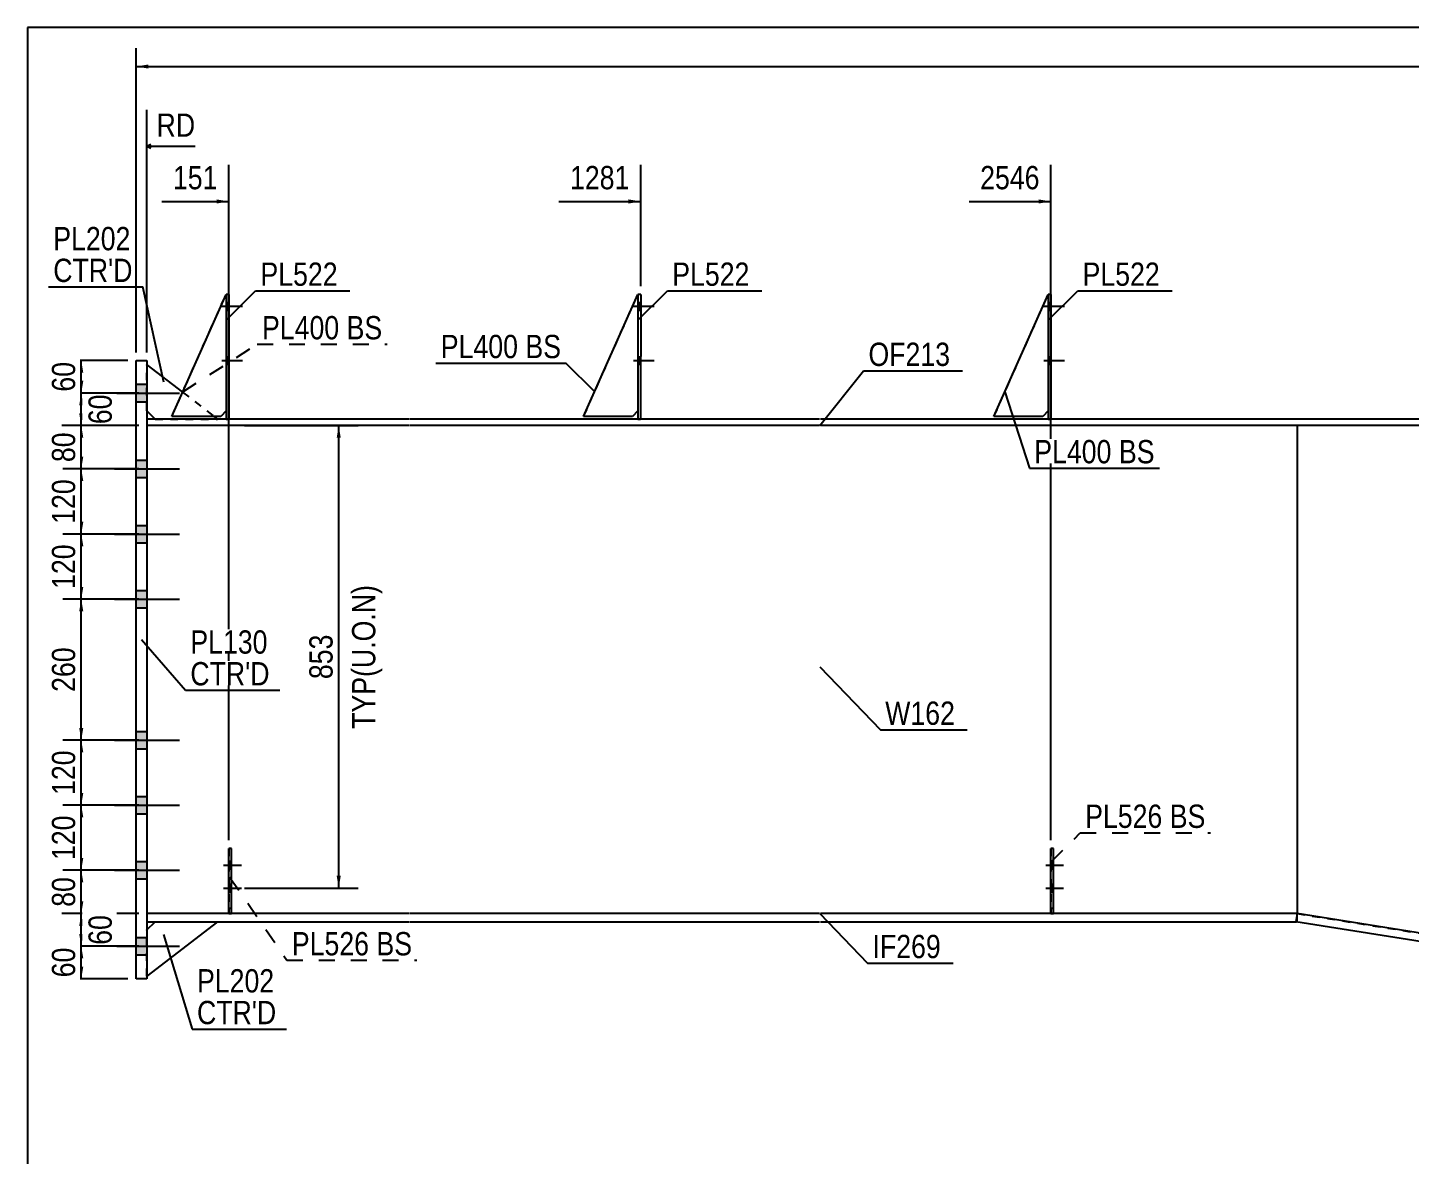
# Model space of a CAD drawing. Header units: millimetres. Extents: x -343 to 60, y -188 to 89.
# Drawn here: x -340.2 to -170.3, y -49.6 to 88.9 of the extents above; entities that cross this region are included whole.
import ezdxf

# ---------------------------------------------------------------- set-up
doc = ezdxf.new("R2010")
doc.units = ezdxf.units.MM
doc.linetypes.add('DXK_LINE_DOT1', pattern=[1.8814, 0.9407, -0.9407])
doc.linetypes.add('DXK_LINE_DOT2', pattern=[3.9198, 1.9599, -1.9599])
doc.styles.add('Arial Narrow', font='ARIALN.TTF', dxfattribs={"height": 0.2})

# ---------------------------------------------------------------- blocks, each defined once
blk = doc.blocks.new('Unknown-623466579-1210')
at = {"color": 5, "linetype": 'Continuous'}
for p, q in [((59.85, 88.92), (-340.15, 88.92)), ((-340.15, 88.92), (-340.15, -188.08))]:
    blk.add_line(p, q, dxfattribs=at)
blk = doc.blocks.new('Part-623466579-1860 - 1790')
at = {"color": 2, "linetype": 'Continuous'}
blk.add_line((-184.09, 40), (-184.09, -20), dxfattribs=at)
at = {"color": 7, "linetype": 'DXK_LINE_DOT1'}
for p, q in [((-58.61, 40), (-184.09, 40)), ((-58.61, -40), (-58.61, 40)), ((-184.09, -20), (-58.61, -40))]:
    blk.add_line(p, q, dxfattribs=at)
blk = doc.blocks.new('Part-623466579-1855 - 1790')
at = {"color": 2, "linetype": 'Continuous'}
for p, q in [((-293.23, 40.8), (-325.49, 40.8)), ((-325.49, 40.8), (-325.49, 40)), ((-242.79, 40.8), (-293.13, 40.8)), ((-164.09, 40.8), (-242.69, 40.8)), ((-293.23, 40), (-325.49, 40)), ((-242.79, 40), (-293.13, 40)), ((-164.09, 40), (-242.69, 40))]:
    blk.add_line(p, q, dxfattribs=at)
at = {"color": 7, "linetype": 'DXK_LINE_DOT1'}
blk.add_line((-164.09, 40.8), (-164.09, 40), dxfattribs=at)
blk = doc.blocks.new('Part-623466579-2069 - 1790')
at = {"color": 2, "linetype": 'Continuous'}
for p, q in [((-326.82, 48), (-325.49, 48)), ((-326.82, -28), (-326.82, 48)), ((-325.49, 48), (-325.49, -28)), ((-325.49, -28), (-326.82, -28))]:
    blk.add_line(p, q, dxfattribs=at)
blk = doc.blocks.new('Part-623466579-1865 - 1790')
at = {"color": 7, "linetype": 'DXK_LINE_DOT1'}
for p, q in [((-293.23, 40), (-325.49, 40)), ((-325.49, 40), (-325.49, -20)), ((-242.79, 40), (-293.13, 40)), ((-184.09, 40), (-242.69, 40)), ((-184.09, 40), (-184.09, -20)), ((-293.23, -20), (-325.49, -20)), ((-242.79, -20), (-293.13, -20)), ((-184.09, -20), (-242.69, -20))]:
    blk.add_line(p, q, dxfattribs=at)
blk = doc.blocks.new('Part-623466579-2255 - 1790')
at = {"color": 2, "linetype": 'Continuous'}
for p, q in [((-214.37, -19.98), (-214.37, -11.98)), ((-214.04, -11.98), (-214.37, -11.98)), ((-214.04, -19.98), (-214.04, -11.98)), ((-214.37, -19.98), (-214.04, -19.98))]:
    blk.add_line(p, q, dxfattribs=at)
at = {"color": 7, "linetype": 'DXK_LINE_DOT1'}
blk.add_line((-214.37, -19.31), (-214.04, -19.31), dxfattribs=at)
blk = doc.blocks.new('Part-623466579-1870 - 1790')
at = {"color": 2, "linetype": 'Continuous'}
for p, q in [((-184.09, -20), (-184.25, -20.99)), ((-58.61, -40), (-184.09, -20)), ((-58.77, -40.99), (-184.25, -20.99)), ((-58.61, -40), (-58.77, -40.99))]:
    blk.add_line(p, q, dxfattribs=at)
blk = doc.blocks.new('Part-623466579-6865 - 1790')
at = {"color": 7, "linetype": 'DXK_LINE_DOT1'}
for p, q in [((-322.42, 41.13), (-315.75, 56.13)), ((-316.42, 41.13), (-322.42, 41.13)), ((-315.75, 41.8), (-316.42, 41.13))]:
    blk.add_line(p, q, dxfattribs=at)
blk = doc.blocks.new('Bolt-623466579-6875 - 1790')
at = {"linetype": 'Continuous'}
for points in [[(-315.1, -14.51), (-315.1, -13.57), (-315.43, -13.57), (-315.43, -14.51)], [(-315.1, -17.31), (-315.1, -16.38), (-315.43, -16.38), (-315.43, -17.31)]]:
    blk.add_hatch(color=3, dxfattribs=at).paths.add_polyline_path(points)
at = {"color": 3, "linetype": 'Continuous'}
for p, q in [((-315.43, -13.57), (-315.1, -13.57)), ((-316.06, -14.04), (-313.86, -14.04)), ((-315.43, -14.51), (-315.1, -14.51)), ((-316.06, -16.85), (-313.86, -16.85)), ((-315.43, -16.38), (-315.1, -16.38)), ((-315.43, -17.31), (-315.1, -17.31))]:
    blk.add_line(p, q, dxfattribs=at)
blk = doc.blocks.new('Part-623466579-2162 - 1790')
at = {"color": 2, "linetype": 'Continuous'}
for p, q in [((-293.23, -20), (-325.49, -20)), ((-325.49, -20), (-325.49, -21)), ((-242.79, -20), (-293.13, -20)), ((-184.09, -20), (-242.69, -20)), ((-325.49, -21), (-293.23, -21)), ((-293.13, -21), (-242.79, -21)), ((-242.69, -21), (-184.17, -21))]:
    blk.add_line(p, q, dxfattribs=at)
at = {"color": 7, "linetype": 'DXK_LINE_DOT1'}
for q in [(-184.09, -20), (-184.17, -21)]:
    blk.add_line((-184.09, -21), q, dxfattribs=at)
blk = doc.blocks.new('Part-623466579-2098 - 1790')
at = {"color": 2, "linetype": 'Continuous'}
for p, q in [((-325.49, 47.47), (-321.1, 44.1)), ((-325.49, 41.8), (-324.49, 40.8)), ((-317.25, 41.13), (-316.82, 40.8))]:
    blk.add_line(p, q, dxfattribs=at)
at = {"color": 7, "linetype": 'DXK_LINE_DOT1'}
for p, q in [((-325.49, 41.8), (-325.49, 47.47)), ((-321.1, 44.1), (-317.25, 41.13)), ((-324.49, 40.8), (-316.82, 40.8))]:
    blk.add_line(p, q, dxfattribs=at)
blk = doc.blocks.new('Part-623466579-2103 - 1790')
at = {"color": 2, "linetype": 'Continuous'}
for p, q in [((-316.82, -21), (-325.49, -27.67)), ((-325.49, -22), (-324.49, -21))]:
    blk.add_line(p, q, dxfattribs=at)
at = {"color": 7, "linetype": 'DXK_LINE_DOT1'}
for p, q in [((-325.49, -27.67), (-325.49, -22)), ((-324.49, -21), (-316.82, -21))]:
    blk.add_line(p, q, dxfattribs=at)
blk = doc.blocks.new('Part-623466579-2140 - 1790')
at = {"color": 2, "linetype": 'Continuous'}
for p, q in [((-264.79, 56.13), (-265.13, 56.13)), ((-265.13, 56.13), (-265.13, 40.8)), ((-264.79, 56.13), (-264.8, 40.8))]:
    blk.add_line(p, q, dxfattribs=at)
at = {"color": 7, "linetype": 'DXK_LINE_DOT1'}
blk.add_line((-265.13, 40.8), (-264.8, 40.8), dxfattribs=at)
blk = doc.blocks.new('Part-623466579-2211 - 1790')
at = {"color": 2, "linetype": 'Continuous'}
for p, q in [((-214.36, 56.13), (-214.69, 56.13)), ((-214.69, 56.13), (-214.69, 40.8)), ((-214.36, 56.13), (-214.36, 40.8))]:
    blk.add_line(p, q, dxfattribs=at)
at = {"color": 7, "linetype": 'DXK_LINE_DOT1'}
blk.add_line((-214.69, 40.8), (-214.36, 40.8), dxfattribs=at)
blk = doc.blocks.new('Part-623466579-2233 - 1790')
at = {"color": 2, "linetype": 'Continuous'}
for p, q in [((-221.36, 41.13), (-214.69, 56.13)), ((-215.36, 41.13), (-221.36, 41.13)), ((-214.69, 41.8), (-215.36, 41.13))]:
    blk.add_line(p, q, dxfattribs=at)
at = {"color": 7, "linetype": 'DXK_LINE_DOT1'}
blk.add_line((-214.69, 56.13), (-214.69, 41.8), dxfattribs=at)
blk = doc.blocks.new('Part-623466579-2260 - 1790')
at = {"color": 2, "linetype": 'Continuous'}
for p, q in [((-315.42, 56.13), (-315.75, 56.13)), ((-315.75, 56.13), (-315.75, 40.8)), ((-315.42, 56.13), (-315.42, 40.8))]:
    blk.add_line(p, q, dxfattribs=at)
at = {"color": 7, "linetype": 'DXK_LINE_DOT1'}
blk.add_line((-315.75, 40.8), (-315.42, 40.8), dxfattribs=at)
blk = doc.blocks.new('Part-623466579-2423 - 1790')
at = {"color": 2, "linetype": 'Continuous'}
for p, q in [((-322.42, 41.13), (-315.75, 56.13)), ((-316.42, 41.13), (-322.42, 41.13)), ((-315.75, 41.8), (-316.42, 41.13))]:
    blk.add_line(p, q, dxfattribs=at)
at = {"color": 7, "linetype": 'DXK_LINE_DOT1'}
blk.add_line((-315.75, 56.13), (-315.75, 41.8), dxfattribs=at)
blk = doc.blocks.new('Part-623466579-2428 - 1790')
at = {"color": 2, "linetype": 'Continuous'}
for p, q in [((-315.43, -19.98), (-315.43, -11.98)), ((-315.1, -11.98), (-315.43, -11.98)), ((-315.1, -19.98), (-315.1, -11.98)), ((-315.43, -19.98), (-315.1, -19.98))]:
    blk.add_line(p, q, dxfattribs=at)
at = {"color": 7, "linetype": 'DXK_LINE_DOT1'}
blk.add_line((-315.43, -19.31), (-315.1, -19.31), dxfattribs=at)
blk = doc.blocks.new('Bolt-623466579-2435 - 1790')
at = {"linetype": 'Continuous'}
for points in [[(-326.82, 45.07), (-326.82, 42.93), (-325.49, 42.93), (-325.49, 45.07)], [(-326.82, 45.07), (-326.82, 42.93), (-325.49, 42.93), (-325.49, 45.07)], [(-326.82, 35.73), (-326.82, 33.6), (-325.49, 33.6), (-325.49, 35.73)], [(-326.82, 35.73), (-326.82, 33.6), (-325.49, 33.6), (-325.49, 35.73)], [(-326.82, 27.73), (-326.82, 25.6), (-325.49, 25.6), (-325.49, 27.73)], [(-326.82, 27.73), (-326.82, 25.6), (-325.49, 25.6), (-325.49, 27.73)], [(-326.82, 19.73), (-326.82, 17.6), (-325.49, 17.6), (-325.49, 19.73)], [(-326.82, 19.73), (-326.82, 17.6), (-325.49, 17.6), (-325.49, 19.73)], [(-326.82, 2.4), (-326.82, 0.27), (-325.49, 0.27), (-325.49, 2.4)], [(-326.82, 2.4), (-326.82, 0.27), (-325.49, 0.27), (-325.49, 2.4)], [(-326.82, -5.6), (-326.82, -7.73), (-325.49, -7.73), (-325.49, -5.6)], [(-326.82, -5.6), (-326.82, -7.73), (-325.49, -7.73), (-325.49, -5.6)], [(-326.82, -13.6), (-326.82, -15.73), (-325.49, -15.73), (-325.49, -13.6)], [(-326.82, -13.6), (-326.82, -15.73), (-325.49, -15.73), (-325.49, -13.6)], [(-326.82, -22.93), (-326.82, -25.07), (-325.49, -25.07), (-325.49, -22.93)], [(-326.82, -22.93), (-326.82, -25.07), (-325.49, -25.07), (-325.49, -22.93)]]:
    blk.add_hatch(color=3, dxfattribs=at).paths.add_polyline_path(points)
at = {"color": 3, "linetype": 'Continuous'}
for p, q in [((-326.82, 45.07), (-325.49, 45.07)), ((-326.82, 45.07), (-325.49, 45.07)), ((-329.47, 44), (-321.49, 44)), ((-329.47, 44), (-321.49, 44)), ((-326.82, 42.93), (-325.49, 42.93)), ((-326.82, 42.93), (-325.49, 42.93)), ((-326.82, 35.73), (-325.49, 35.73)), ((-326.82, 35.73), (-325.49, 35.73)), ((-329.47, 34.67), (-321.49, 34.67)), ((-329.47, 34.67), (-321.49, 34.67)), ((-326.82, 33.6), (-325.49, 33.6)), ((-326.82, 33.6), (-325.49, 33.6)), ((-326.82, 27.73), (-325.49, 27.73)), ((-326.82, 27.73), (-325.49, 27.73)), ((-329.47, 26.67), (-321.49, 26.67)), ((-329.47, 26.67), (-321.49, 26.67)), ((-326.82, 25.6), (-325.49, 25.6)), ((-326.82, 25.6), (-325.49, 25.6)), ((-326.82, 19.73), (-325.49, 19.73)), ((-326.82, 19.73), (-325.49, 19.73)), ((-329.47, 18.67), (-321.49, 18.67)), ((-329.47, 18.67), (-321.49, 18.67)), ((-326.82, 17.6), (-325.49, 17.6)), ((-326.82, 17.6), (-325.49, 17.6)), ((-326.82, 2.4), (-325.49, 2.4)), ((-326.82, 2.4), (-325.49, 2.4)), ((-329.47, 1.33), (-321.49, 1.33)), ((-329.47, 1.33), (-321.49, 1.33)), ((-326.82, 0.27), (-325.49, 0.27)), ((-326.82, 0.27), (-325.49, 0.27)), ((-329.47, -6.67), (-321.49, -6.67)), ((-329.47, -6.67), (-321.49, -6.67)), ((-326.82, -5.6), (-325.49, -5.6)), ((-326.82, -5.6), (-325.49, -5.6)), ((-326.82, -7.73), (-325.49, -7.73)), ((-326.82, -7.73), (-325.49, -7.73)), ((-329.47, -14.67), (-321.49, -14.67)), ((-329.47, -14.67), (-321.49, -14.67)), ((-326.82, -13.6), (-325.49, -13.6)), ((-326.82, -13.6), (-325.49, -13.6)), ((-326.82, -15.73), (-325.49, -15.73)), ((-326.82, -15.73), (-325.49, -15.73)), ((-326.82, -22.93), (-325.49, -22.93)), ((-326.82, -22.93), (-325.49, -22.93)), ((-329.47, -24), (-321.49, -24)), ((-329.47, -24), (-321.49, -24)), ((-326.82, -25.07), (-325.49, -25.07)), ((-326.82, -25.07), (-325.49, -25.07))]:
    blk.add_line(p, q, dxfattribs=at)
blk = doc.blocks.new('Bolt-623466579-6884 - 1790')
at = {"color": 3, "linetype": 'DXK_LINE_DOT2'}
for p, q in [((-214.37, -13.57), (-214.04, -13.57)), ((-215, -14.04), (-212.8, -14.04)), ((-214.37, -14.51), (-214.04, -14.51)), ((-215, -16.85), (-212.8, -16.85)), ((-214.37, -16.38), (-214.04, -16.38)), ((-214.37, -17.31), (-214.04, -17.31))]:
    blk.add_line(p, q, dxfattribs=at)
blk = doc.blocks.new('Bolt-623466579-2438 - 1790')
at = {"linetype": 'Continuous'}
for points in [[(-264.79, 54.2), (-264.79, 55.13), (-265.13, 55.13), (-265.13, 54.2)], [(-264.79, 54.2), (-264.79, 55.13), (-265.13, 55.13), (-265.13, 54.2)], [(-264.79, 54.2), (-264.79, 55.13), (-265.13, 55.13), (-265.13, 54.2)], [(-264.79, 47.53), (-264.79, 48.47), (-265.13, 48.47), (-265.13, 47.53)], [(-264.79, 47.53), (-264.79, 48.47), (-265.13, 48.47), (-265.13, 47.53)], [(-264.79, 47.53), (-264.79, 48.47), (-265.13, 48.47), (-265.13, 47.53)]]:
    blk.add_hatch(color=3, dxfattribs=at).paths.add_polyline_path(points)
at = {"color": 3, "linetype": 'Continuous'}
for p, q in [((-265.66, 54.67), (-263.13, 54.67)), ((-265.66, 54.67), (-263.13, 54.67)), ((-265.66, 54.67), (-263.13, 54.67)), ((-265.13, 55.13), (-264.79, 55.13)), ((-265.13, 55.13), (-264.79, 55.13)), ((-265.13, 55.13), (-264.79, 55.13)), ((-265.13, 54.2), (-264.79, 54.2)), ((-265.13, 54.2), (-264.79, 54.2)), ((-265.13, 54.2), (-264.79, 54.2)), ((-265.66, 48), (-263.13, 48)), ((-265.66, 48), (-263.13, 48)), ((-265.66, 48), (-263.13, 48)), ((-265.13, 48.47), (-264.79, 48.47)), ((-265.13, 48.47), (-264.79, 48.47)), ((-265.13, 48.47), (-264.79, 48.47)), ((-265.13, 47.53), (-264.79, 47.53)), ((-265.13, 47.53), (-264.79, 47.53)), ((-265.13, 47.53), (-264.79, 47.53))]:
    blk.add_line(p, q, dxfattribs=at)
blk = doc.blocks.new('Bolt-623466579-2441 - 1790')
at = {"linetype": 'Continuous'}
for points in [[(-214.36, 54.2), (-214.36, 55.13), (-214.69, 55.13), (-214.69, 54.2)], [(-214.36, 54.2), (-214.36, 55.13), (-214.69, 55.13), (-214.69, 54.2)], [(-214.36, 54.2), (-214.36, 55.13), (-214.69, 55.13), (-214.69, 54.2)], [(-214.36, 47.53), (-214.36, 48.47), (-214.69, 48.47), (-214.69, 47.53)], [(-214.36, 47.53), (-214.36, 48.47), (-214.69, 48.47), (-214.69, 47.53)], [(-214.36, 47.53), (-214.36, 48.47), (-214.69, 48.47), (-214.69, 47.53)]]:
    blk.add_hatch(color=3, dxfattribs=at).paths.add_polyline_path(points)
at = {"color": 3, "linetype": 'Continuous'}
for p, q in [((-215.23, 54.67), (-212.69, 54.67)), ((-215.23, 54.67), (-212.69, 54.67)), ((-215.23, 54.67), (-212.69, 54.67)), ((-214.69, 55.13), (-214.36, 55.13)), ((-214.69, 55.13), (-214.36, 55.13)), ((-214.69, 55.13), (-214.36, 55.13)), ((-214.69, 54.2), (-214.36, 54.2)), ((-214.69, 54.2), (-214.36, 54.2)), ((-214.69, 54.2), (-214.36, 54.2)), ((-215.23, 48), (-212.69, 48)), ((-215.23, 48), (-212.69, 48)), ((-215.23, 48), (-212.69, 48)), ((-214.69, 48.47), (-214.36, 48.47)), ((-214.69, 48.47), (-214.36, 48.47)), ((-214.69, 48.47), (-214.36, 48.47)), ((-214.69, 47.53), (-214.36, 47.53)), ((-214.69, 47.53), (-214.36, 47.53)), ((-214.69, 47.53), (-214.36, 47.53))]:
    blk.add_line(p, q, dxfattribs=at)
blk = doc.blocks.new('Bolt-623466579-2444 - 1790')
at = {"linetype": 'Continuous'}
for points in [[(-315.42, 54.2), (-315.42, 55.13), (-315.75, 55.13), (-315.75, 54.2)], [(-315.42, 54.2), (-315.42, 55.13), (-315.75, 55.13), (-315.75, 54.2)], [(-315.42, 54.2), (-315.42, 55.13), (-315.75, 55.13), (-315.75, 54.2)], [(-315.42, 47.53), (-315.42, 48.47), (-315.75, 48.47), (-315.75, 47.53)], [(-315.42, 47.53), (-315.42, 48.47), (-315.75, 48.47), (-315.75, 47.53)], [(-315.42, 47.53), (-315.42, 48.47), (-315.75, 48.47), (-315.75, 47.53)]]:
    blk.add_hatch(color=3, dxfattribs=at).paths.add_polyline_path(points)
at = {"color": 3, "linetype": 'Continuous'}
for p, q in [((-316.28, 54.67), (-313.75, 54.67)), ((-316.28, 54.67), (-313.75, 54.67)), ((-316.28, 54.67), (-313.75, 54.67)), ((-315.75, 55.13), (-315.42, 55.13)), ((-315.75, 55.13), (-315.42, 55.13)), ((-315.75, 55.13), (-315.42, 55.13)), ((-315.75, 54.2), (-315.42, 54.2)), ((-315.75, 54.2), (-315.42, 54.2)), ((-315.75, 54.2), (-315.42, 54.2)), ((-316.29, 48), (-313.75, 48)), ((-316.29, 48), (-313.75, 48)), ((-316.29, 48), (-313.75, 48)), ((-315.75, 48.47), (-315.42, 48.47)), ((-315.75, 48.47), (-315.42, 48.47)), ((-315.75, 48.47), (-315.42, 48.47)), ((-315.75, 47.53), (-315.42, 47.53)), ((-315.75, 47.53), (-315.42, 47.53)), ((-315.75, 47.53), (-315.42, 47.53))]:
    blk.add_line(p, q, dxfattribs=at)
blk = doc.blocks.new('Part-623466579-6866 - 1790')
at = {"color": 7, "linetype": 'DXK_LINE_DOT1'}
for p, q in [((-271.8, 41.13), (-265.13, 56.13)), ((-265.8, 41.13), (-271.8, 41.13)), ((-265.13, 41.8), (-265.8, 41.13))]:
    blk.add_line(p, q, dxfattribs=at)
blk = doc.blocks.new('Part-623466579-6851 - 1790')
at = {"color": 7, "linetype": 'DXK_LINE_DOT1'}
for p, q in [((-315.43, -11.98), (-315.43, -19.98)), ((-315.1, -11.98), (-315.43, -11.98)), ((-315.1, -19.98), (-315.1, -11.98)), ((-315.43, -19.98), (-315.1, -19.98))]:
    blk.add_line(p, q, dxfattribs=at)
blk = doc.blocks.new('Part-623466579-6854 - 1790')
at = {"color": 2, "linetype": 'Continuous'}
for p, q in [((-271.8, 41.13), (-265.13, 56.13)), ((-265.8, 41.13), (-271.8, 41.13)), ((-265.13, 41.8), (-265.8, 41.13))]:
    blk.add_line(p, q, dxfattribs=at)
at = {"color": 7, "linetype": 'DXK_LINE_DOT1'}
blk.add_line((-265.13, 56.13), (-265.13, 41.8), dxfattribs=at)
blk = doc.blocks.new('Part-623466579-6860 - 1790')
at = {"color": 7, "linetype": 'DXK_LINE_DOT1'}
for p, q in [((-214.37, -11.98), (-214.37, -19.98)), ((-214.04, -11.98), (-214.37, -11.98)), ((-214.04, -19.98), (-214.04, -11.98)), ((-214.37, -19.98), (-214.04, -19.98))]:
    blk.add_line(p, q, dxfattribs=at)
blk = doc.blocks.new('Part-623466579-6863 - 1790')
at = {"color": 7, "linetype": 'DXK_LINE_DOT1'}
for p, q in [((-221.36, 41.13), (-214.69, 56.13)), ((-215.36, 41.13), (-221.36, 41.13)), ((-214.69, 41.8), (-215.36, 41.13))]:
    blk.add_line(p, q, dxfattribs=at)
blk = doc.blocks.new('Bolt-623466579-6869 - 1790')
at = {"linetype": 'Continuous'}
for points in [[(-214.04, -14.51), (-214.04, -13.57), (-214.37, -13.57), (-214.37, -14.51)], [(-214.04, -17.31), (-214.04, -16.38), (-214.37, -16.38), (-214.37, -17.31)]]:
    blk.add_hatch(color=3, dxfattribs=at).paths.add_polyline_path(points)
at = {"color": 3, "linetype": 'Continuous'}
for p, q in [((-214.37, -13.57), (-214.04, -13.57)), ((-215, -14.04), (-212.8, -14.04)), ((-214.37, -14.51), (-214.04, -14.51)), ((-215, -16.85), (-212.8, -16.85)), ((-214.37, -16.38), (-214.04, -16.38)), ((-214.37, -17.31), (-214.04, -17.31))]:
    blk.add_line(p, q, dxfattribs=at)
blk = doc.blocks.new('Bolt-623466579-6878 - 1790')
at = {"color": 3, "linetype": 'DXK_LINE_DOT2'}
for p, q in [((-315.43, -13.57), (-315.1, -13.57)), ((-316.06, -14.04), (-313.86, -14.04)), ((-315.43, -14.51), (-315.1, -14.51)), ((-316.06, -16.85), (-313.86, -16.85)), ((-315.43, -16.38), (-315.1, -16.38)), ((-315.43, -17.31), (-315.1, -17.31))]:
    blk.add_line(p, q, dxfattribs=at)
blk = doc.blocks.new('StraightDimension-623466579-3127 - 1790')
at = {"linetype": 'Continuous'}
for points in [[(-333.81, -16.16), (-333.56, -14.66), (-333.31, -16.16)], [(-333.31, -18.5), (-333.56, -20), (-333.81, -18.5)]]:
    blk.add_hatch(color=7, dxfattribs=at).paths.add_polyline_path(points)
at = {"color": 7, "linetype": 'Continuous'}
for p, q in [((-326.49, -14.66), (-335.81, -14.66)), ((-333.56, -20), (-333.56, -14.66)), ((-326.49, -20), (-335.81, -20))]:
    blk.add_line(p, q, dxfattribs=at)
at = {"color": 0}
blk.add_wipeout([(-333.71, -14.9), (-337.91, -14.9), (-337.91, -19.76), (-333.71, -19.76)], dxfattribs=at)
at = {"color": 3, "style": 'Arial Narrow'}
blk.add_text('80', height=2.863, rotation=90.0002, dxfattribs=at).set_placement((-334.31, -19.16))
blk = doc.blocks.new('StraightDimension-623466579-3063 - 1790')
at = {"linetype": 'Continuous'}
for points in [[(-333.81, 42.5), (-333.56, 44), (-333.31, 42.5)], [(-333.31, 41.5), (-333.56, 40), (-333.81, 41.5)]]:
    blk.add_hatch(color=7, dxfattribs=at).paths.add_polyline_path(points)
at = {"color": 7, "linetype": 'Continuous'}
for p, q in [((-326.49, 44), (-335.96, 44)), ((-333.56, 40), (-333.56, 44)), ((-326.49, 40), (-335.96, 40))]:
    blk.add_line(p, q, dxfattribs=at)
at = {"color": 0}
blk.add_wipeout([(-329.21, 44.43), (-333.41, 44.43), (-333.41, 39.57), (-329.21, 39.57)], dxfattribs=at)
at = {"color": 3, "style": 'Arial Narrow'}
blk.add_text('60', height=2.863, rotation=90.0002, dxfattribs=at).set_placement((-329.81, 40.17))
blk = doc.blocks.new('StraightDimension-623466579-3079 - 1790')
at = {"linetype": 'Continuous'}
for points in [[(-333.81, 38.5), (-333.56, 40), (-333.31, 38.5)], [(-333.31, 36.17), (-333.56, 34.67), (-333.81, 36.17)]]:
    blk.add_hatch(color=7, dxfattribs=at).paths.add_polyline_path(points)
at = {"color": 7, "linetype": 'Continuous'}
for p, q in [((-326.49, 40), (-335.81, 40)), ((-333.56, 34.67), (-333.56, 40)), ((-326.49, 34.67), (-335.81, 34.67))]:
    blk.add_line(p, q, dxfattribs=at)
at = {"color": 0}
blk.add_wipeout([(-333.71, 39.76), (-337.91, 39.76), (-337.91, 34.91), (-333.71, 34.91)], dxfattribs=at)
at = {"color": 3, "style": 'Arial Narrow'}
blk.add_text('80', height=2.863, rotation=90.0002, dxfattribs=at).set_placement((-334.31, 35.51))
blk = doc.blocks.new('StraightDimension-623466579-10323 - 1790')
at = {"linetype": 'Continuous'}
blk.add_hatch(color=7, dxfattribs=at).paths.add_polyline_path([(-316.93, 67.8), (-315.43, 67.55), (-316.93, 67.3)])
at = {"color": 7, "linetype": 'Continuous'}
for p, q in [((-315.43, -10.98), (-315.43, 72.05)), ((-323.66, 67.55), (-315.43, 67.55))]:
    blk.add_line(p, q, dxfattribs=at)
at = {"color": 0, "linetype": 'Continuous'}
blk.add_wipeout([(-318.95, 74.9), (-318.95, 79.1), (-324.9, 79.1), (-324.9, 74.9)], dxfattribs=at)
at = {"color": 7, "linetype": 'Continuous'}
for p, q in [((-325.49, 49), (-325.49, 78.8)), ((-324.99, 74.55), (-325.49, 74.3)), ((-324.99, 74.05), (-325.49, 74.3)), ((-319.55, 74.3), (-325.49, 74.3))]:
    blk.add_line(p, q, dxfattribs=at)
at = {"color": 3, "linetype": 'Continuous', "style": 'Arial Narrow'}
blk.add_text('RD', height=2.863, dxfattribs=at).set_placement((-324.3, 75.5))
at = {"color": 0}
blk.add_wipeout([(-316.2, 68.45), (-316.2, 72.65), (-322.89, 72.65), (-322.89, 68.45)], dxfattribs=at)
at = {"color": 3, "style": 'Arial Narrow'}
blk.add_text('151', height=2.863, dxfattribs=at).set_placement((-322.29, 69.05))
blk = doc.blocks.new('StraightDimension-623466579-2962 - 1790')
at = {"linetype": 'Continuous'}
blk.add_hatch(color=7, dxfattribs=at).paths.add_polyline_path([(-325.32, 83.89), (-326.82, 84.14), (-325.32, 84.39)])
at = {"color": 7, "linetype": 'Continuous'}
for p, q in [((-326.82, 49), (-326.82, 86.39)), ((-326.82, 84.14), (53.58, 84.14))]:
    blk.add_line(p, q, dxfattribs=at)
blk = doc.blocks.new('StraightDimension-623466579-3033 - 1790')
at = {"linetype": 'Continuous'}
for points in [[(-302.16, 38.5), (-301.91, 40), (-301.66, 38.5)], [(-301.66, -15.35), (-301.91, -16.85), (-302.16, -15.35)]]:
    blk.add_hatch(color=7, dxfattribs=at).paths.add_polyline_path(points)
at = {"color": 7, "linetype": 'Continuous'}
for p, q in [((-313.48, 40), (-299.51, 40)), ((-301.91, -16.85), (-301.91, 40)), ((-313.48, -16.85), (-299.51, -16.85))]:
    blk.add_line(p, q, dxfattribs=at)
at = {"color": 0, "linetype": 'Continuous'}
blk.add_wipeout([(-296.81, 21.03), (-301.01, 21.03), (-301.01, 2.12), (-296.81, 2.12)], dxfattribs=at)
at = {"color": 3, "linetype": 'Continuous', "style": 'Arial Narrow'}
blk.add_text('TYP(U.O.N)', height=2.863, rotation=90.0002, dxfattribs=at).set_placement((-297.41, 2.72))
at = {"color": 0}
blk.add_wipeout([(-302.06, 14.92), (-306.26, 14.92), (-306.26, 8.23), (-302.06, 8.23)], dxfattribs=at)
at = {"color": 3, "style": 'Arial Narrow'}
blk.add_text('853', height=2.863, rotation=90.0002, dxfattribs=at).set_placement((-302.66, 8.83))
blk = doc.blocks.new('StraightDimension-623466579-3087 - 1790')
at = {"linetype": 'Continuous'}
for points in [[(-333.81, 33.17), (-333.56, 34.67), (-333.31, 33.17)], [(-333.31, 28.17), (-333.56, 26.67), (-333.81, 28.17)]]:
    blk.add_hatch(color=7, dxfattribs=at).paths.add_polyline_path(points)
at = {"color": 7, "linetype": 'Continuous'}
for p, q in [((-326.49, 34.67), (-335.81, 34.67)), ((-333.56, 26.67), (-333.56, 34.67)), ((-326.49, 26.67), (-335.81, 26.67))]:
    blk.add_line(p, q, dxfattribs=at)
at = {"color": 0}
blk.add_wipeout([(-333.71, 34.01), (-337.91, 34.01), (-337.91, 27.32), (-333.71, 27.32)], dxfattribs=at)
at = {"color": 3, "style": 'Arial Narrow'}
blk.add_text('120', height=2.863, rotation=90.0002, dxfattribs=at).set_placement((-334.31, 27.92))
blk = doc.blocks.new('StraightDimension-623466579-3046 - 1790')
at = {"linetype": 'Continuous'}
for points in [[(-333.81, 46.5), (-333.56, 48), (-333.31, 46.5)], [(-333.31, 45.5), (-333.56, 44), (-333.81, 45.5)]]:
    blk.add_hatch(color=7, dxfattribs=at).paths.add_polyline_path(points)
at = {"color": 7, "linetype": 'Continuous'}
for p, q in [((-327.82, 48), (-335.81, 48)), ((-333.56, 44), (-333.56, 48)), ((-326.49, 44), (-335.81, 44))]:
    blk.add_line(p, q, dxfattribs=at)
at = {"color": 0}
blk.add_wipeout([(-333.71, 48.43), (-337.91, 48.43), (-337.91, 43.57), (-333.71, 43.57)], dxfattribs=at)
at = {"color": 3, "style": 'Arial Narrow'}
blk.add_text('60', height=2.863, rotation=90.0002, dxfattribs=at).set_placement((-334.31, 44.17))
blk = doc.blocks.new('StraightDimension-623466579-3096 - 1790')
at = {"linetype": 'Continuous'}
for points in [[(-333.81, 25.17), (-333.56, 26.67), (-333.31, 25.17)], [(-333.31, 20.17), (-333.56, 18.67), (-333.81, 20.17)]]:
    blk.add_hatch(color=7, dxfattribs=at).paths.add_polyline_path(points)
at = {"color": 7, "linetype": 'Continuous'}
for p, q in [((-326.49, 26.67), (-335.81, 26.67)), ((-333.56, 18.67), (-333.56, 26.67)), ((-326.49, 18.67), (-335.81, 18.67))]:
    blk.add_line(p, q, dxfattribs=at)
at = {"color": 0}
blk.add_wipeout([(-333.71, 26.01), (-337.91, 26.01), (-337.91, 19.32), (-333.71, 19.32)], dxfattribs=at)
at = {"color": 3, "style": 'Arial Narrow'}
blk.add_text('120', height=2.863, rotation=90.0002, dxfattribs=at).set_placement((-334.31, 19.92))
blk = doc.blocks.new('StraightDimension-623466579-3103 - 1790')
at = {"linetype": 'Continuous'}
for points in [[(-333.81, 17.17), (-333.56, 18.67), (-333.31, 17.17)], [(-333.31, 2.83), (-333.56, 1.33), (-333.81, 2.83)]]:
    blk.add_hatch(color=7, dxfattribs=at).paths.add_polyline_path(points)
at = {"color": 7, "linetype": 'Continuous'}
for p, q in [((-326.49, 18.67), (-335.81, 18.67)), ((-333.56, 1.33), (-333.56, 18.67)), ((-326.49, 1.33), (-335.81, 1.33))]:
    blk.add_line(p, q, dxfattribs=at)
at = {"color": 0}
blk.add_wipeout([(-333.71, 13.34), (-337.91, 13.34), (-337.91, 6.66), (-333.71, 6.66)], dxfattribs=at)
at = {"color": 3, "style": 'Arial Narrow'}
blk.add_text('260', height=2.863, rotation=90.0002, dxfattribs=at).set_placement((-334.31, 7.26))
blk = doc.blocks.new('StraightDimension-623466579-3110 - 1790')
at = {"linetype": 'Continuous'}
for points in [[(-333.81, -0.17), (-333.56, 1.33), (-333.31, -0.17)], [(-333.31, -5.17), (-333.56, -6.67), (-333.81, -5.17)]]:
    blk.add_hatch(color=7, dxfattribs=at).paths.add_polyline_path(points)
at = {"color": 7, "linetype": 'Continuous'}
for p, q in [((-326.49, 1.33), (-335.81, 1.33)), ((-333.56, -6.67), (-333.56, 1.33)), ((-326.49, -6.67), (-335.81, -6.67))]:
    blk.add_line(p, q, dxfattribs=at)
at = {"color": 0}
blk.add_wipeout([(-333.71, 0.68), (-337.91, 0.68), (-337.91, -6.01), (-333.71, -6.01)], dxfattribs=at)
at = {"color": 3, "style": 'Arial Narrow'}
blk.add_text('120', height=2.863, rotation=90.0002, dxfattribs=at).set_placement((-334.31, -5.41))
blk = doc.blocks.new('StraightDimension-623466579-3117 - 1790')
at = {"linetype": 'Continuous'}
for points in [[(-333.81, -8.17), (-333.56, -6.67), (-333.31, -8.17)], [(-333.31, -13.16), (-333.56, -14.66), (-333.81, -13.16)]]:
    blk.add_hatch(color=7, dxfattribs=at).paths.add_polyline_path(points)
at = {"color": 7, "linetype": 'Continuous'}
for p, q in [((-326.49, -6.67), (-335.81, -6.67)), ((-333.56, -14.66), (-333.56, -6.67)), ((-326.49, -14.66), (-335.81, -14.66))]:
    blk.add_line(p, q, dxfattribs=at)
at = {"color": 0}
blk.add_wipeout([(-333.71, -7.32), (-337.91, -7.32), (-337.91, -14.01), (-333.71, -14.01)], dxfattribs=at)
at = {"color": 3, "style": 'Arial Narrow'}
blk.add_text('120', height=2.863, rotation=90.0002, dxfattribs=at).set_placement((-334.31, -13.41))
blk = doc.blocks.new('StraightDimension-623466579-3133 - 1790')
at = {"linetype": 'Continuous'}
for points in [[(-333.81, -21.5), (-333.56, -20), (-333.31, -21.5)], [(-333.31, -22.5), (-333.56, -24), (-333.81, -22.5)]]:
    blk.add_hatch(color=7, dxfattribs=at).paths.add_polyline_path(points)
at = {"color": 7, "linetype": 'Continuous'}
for p, q in [((-326.49, -20), (-335.96, -20)), ((-333.56, -24), (-333.56, -20)), ((-326.49, -24), (-335.96, -24))]:
    blk.add_line(p, q, dxfattribs=at)
at = {"color": 0}
blk.add_wipeout([(-329.21, -19.57), (-333.41, -19.57), (-333.41, -24.43), (-329.21, -24.43)], dxfattribs=at)
at = {"color": 3, "style": 'Arial Narrow'}
blk.add_text('60', height=2.863, rotation=90.0002, dxfattribs=at).set_placement((-329.81, -23.83))
blk = doc.blocks.new('StraightDimension-623466579-3148 - 1790')
at = {"linetype": 'Continuous'}
for points in [[(-333.81, -25.5), (-333.56, -24), (-333.31, -25.5)], [(-333.31, -26.5), (-333.56, -28), (-333.81, -26.5)]]:
    blk.add_hatch(color=7, dxfattribs=at).paths.add_polyline_path(points)
at = {"color": 7, "linetype": 'Continuous'}
for p, q in [((-326.49, -24), (-335.81, -24)), ((-333.56, -28), (-333.56, -24)), ((-327.82, -28), (-335.81, -28))]:
    blk.add_line(p, q, dxfattribs=at)
at = {"color": 0}
blk.add_wipeout([(-333.71, -23.57), (-337.91, -23.57), (-337.91, -28.43), (-333.71, -28.43)], dxfattribs=at)
at = {"color": 3, "style": 'Arial Narrow'}
blk.add_text('60', height=2.863, rotation=90.0002, dxfattribs=at).set_placement((-334.31, -27.83))
blk = doc.blocks.new('StraightDimension-623466579-10321 - 1790')
at = {"linetype": 'Continuous'}
blk.add_hatch(color=7, dxfattribs=at).paths.add_polyline_path([(-215.87, 67.8), (-214.37, 67.55), (-215.87, 67.3)])
at = {"color": 7, "linetype": 'Continuous'}
for p, q in [((-214.37, -10.98), (-214.37, 72.05)), ((-224.43, 67.55), (-214.37, 67.55))]:
    blk.add_line(p, q, dxfattribs=at)
at = {"color": 0}
blk.add_wipeout([(-215.15, 68.45), (-215.15, 72.65), (-223.66, 72.65), (-223.66, 68.45)], dxfattribs=at)
at = {"color": 3, "style": 'Arial Narrow'}
blk.add_text('2546', height=2.863, dxfattribs=at).set_placement((-223.06, 69.05))
blk = doc.blocks.new('StraightDimension-623466579-10322 - 1790')
at = {"linetype": 'Continuous'}
blk.add_hatch(color=7, dxfattribs=at).paths.add_polyline_path([(-266.29, 67.8), (-264.79, 67.55), (-266.29, 67.3)])
at = {"color": 7, "linetype": 'Continuous'}
for p, q in [((-264.79, 57.13), (-264.79, 72.05)), ((-274.86, 67.55), (-264.79, 67.55))]:
    blk.add_line(p, q, dxfattribs=at)
at = {"color": 0}
blk.add_wipeout([(-265.57, 68.45), (-265.57, 72.65), (-274.08, 72.65), (-274.08, 68.45)], dxfattribs=at)
at = {"color": 3, "style": 'Arial Narrow'}
blk.add_text('1281', height=2.863, dxfattribs=at).set_placement((-273.48, 69.05))
blk = doc.blocks.new('Mark-623466579-2099 - 1790')
at = {"color": 0}
for points in [[(-309.83, -29.69), (-309.83, -26.69), (-319.33, -26.69), (-319.33, -29.69)], [(-309.58, -33.59), (-309.58, -30.59), (-319.33, -30.59), (-319.33, -33.59)]]:
    blk.add_wipeout(points, dxfattribs=at)
for points in [[(-309.83, -29.69), (-309.83, -26.69), (-319.33, -26.69), (-319.33, -29.69)], [(-309.58, -33.59), (-309.58, -30.59), (-319.33, -30.59), (-319.33, -33.59)]]:
    blk.add_wipeout(points, dxfattribs=at)
at = {"color": 7, "linetype": 'Continuous'}
for p, q in [((-323.47, -22.56), (-319.93, -34.19)), ((-319.93, -34.19), (-308.33, -34.19))]:
    blk.add_line(p, q, dxfattribs=at)
at = {"color": 3, "style": 'Arial Narrow'}
blk.add_text('PL202', height=2.863, dxfattribs=at).set_placement((-319.33, -29.69))
at = {"color": 1, "style": 'Arial Narrow'}
blk.add_text("CTR'D", height=2.863, dxfattribs=at).set_placement((-319.33, -33.59))
blk = doc.blocks.new('MarkSet-623466579-9096 - 1790')
at = {"color": 0}
for points in [[(-200.65, -9.46), (-200.65, -6.46), (-210.15, -6.46), (-210.15, -9.46)], [(-195.36, -9.46), (-195.36, -6.46), (-199.75, -6.46), (-199.75, -9.46)]]:
    blk.add_wipeout(points, dxfattribs=at)
for points in [[(-200.65, -9.46), (-200.65, -6.46), (-210.15, -6.46), (-210.15, -9.46)], [(-195.36, -9.46), (-195.36, -6.46), (-199.75, -6.46), (-199.75, -9.46)]]:
    blk.add_wipeout(points, dxfattribs=at)
at = {"color": 7, "linetype": 'DXK_LINE_DOT2'}
for p, q in [((-214.29, -13.6), (-210.75, -10.06)), ((-210.75, -10.06), (-194.76, -10.06))]:
    blk.add_line(p, q, dxfattribs=at)
at = {"color": 3, "style": 'Arial Narrow'}
for s, p in [('PL526', (-210.15, -9.46)), ('BS', (-199.75, -9.46))]:
    blk.add_text(s, height=2.863, dxfattribs=at).set_placement(p)
blk = doc.blocks.new('Mark-623466579-2065 - 1790')
at = {"color": 0}
for points in [[(-310.64, 11.96), (-310.64, 14.96), (-320.15, 14.96), (-320.15, 11.96)], [(-310.39, 8.06), (-310.39, 11.06), (-320.15, 11.06), (-320.15, 8.06)]]:
    blk.add_wipeout(points, dxfattribs=at)
for points in [[(-310.64, 11.96), (-310.64, 14.96), (-320.15, 14.96), (-320.15, 11.96)], [(-310.39, 8.06), (-310.39, 11.06), (-320.15, 11.06), (-320.15, 8.06)]]:
    blk.add_wipeout(points, dxfattribs=at)
at = {"color": 7, "linetype": 'Continuous'}
for p, q in [((-326.14, 13.7), (-320.75, 7.46)), ((-320.75, 7.46), (-309.14, 7.46))]:
    blk.add_line(p, q, dxfattribs=at)
at = {"color": 3, "style": 'Arial Narrow'}
blk.add_text('PL130', height=2.863, dxfattribs=at).set_placement((-320.15, 11.96))
at = {"color": 1, "style": 'Arial Narrow'}
blk.add_text("CTR'D", height=2.863, dxfattribs=at).set_placement((-320.15, 8.06))
blk = doc.blocks.new('Mark-623466579-2256 - 1790')
at = {"color": 0}
blk.add_wipeout([(-302.03, 57.18), (-302.03, 60.18), (-311.53, 60.18), (-311.53, 57.18)], dxfattribs=at)
blk.add_wipeout([(-302.03, 57.18), (-302.03, 60.18), (-311.53, 60.18), (-311.53, 57.18)], dxfattribs=at)
at = {"color": 7, "linetype": 'Continuous'}
for p, q in [((-315.67, 53.05), (-312.13, 56.58)), ((-312.13, 56.58), (-300.53, 56.58))]:
    blk.add_line(p, q, dxfattribs=at)
at = {"color": 3, "style": 'Arial Narrow'}
blk.add_text('PL522', height=2.863, dxfattribs=at).set_placement((-311.53, 57.18))
blk = doc.blocks.new('Mark-623466579-1851 - 1790')
at = {"color": 0}
blk.add_wipeout([(-226.74, 47.33), (-226.74, 50.33), (-236.79, 50.33), (-236.79, 47.33)], dxfattribs=at)
blk.add_wipeout([(-226.74, 47.33), (-226.74, 50.33), (-236.79, 50.33), (-236.79, 47.33)], dxfattribs=at)
at = {"color": 7, "linetype": 'Continuous'}
for p, q in [((-242.77, 40), (-237.39, 46.73)), ((-237.39, 46.73), (-225.24, 46.73))]:
    blk.add_line(p, q, dxfattribs=at)
at = {"color": 3, "style": 'Arial Narrow'}
blk.add_text('OF213', height=2.863, dxfattribs=at).set_placement((-236.79, 47.33))
blk = doc.blocks.new('Mark-623466579-1861 - 1790')
at = {"color": 0}
blk.add_wipeout([(-226.14, 3.21), (-226.14, 6.21), (-234.73, 6.21), (-234.73, 3.21)], dxfattribs=at)
blk.add_wipeout([(-226.14, 3.21), (-226.14, 6.21), (-234.73, 6.21), (-234.73, 3.21)], dxfattribs=at)
at = {"color": 7, "linetype": 'Continuous'}
for p, q in [((-242.78, 10.35), (-235.33, 2.61)), ((-235.33, 2.61), (-224.64, 2.61))]:
    blk.add_line(p, q, dxfattribs=at)
at = {"color": 3, "style": 'Arial Narrow'}
blk.add_text('W162', height=2.863, dxfattribs=at).set_placement((-234.73, 3.21))
blk = doc.blocks.new('Mark-623466579-2207 - 1790')
at = {"color": 0}
blk.add_wipeout([(-200.97, 57.18), (-200.97, 60.18), (-210.47, 60.18), (-210.47, 57.18)], dxfattribs=at)
blk.add_wipeout([(-200.97, 57.18), (-200.97, 60.18), (-210.47, 60.18), (-210.47, 57.18)], dxfattribs=at)
at = {"color": 7, "linetype": 'Continuous'}
for p, q in [((-214.61, 53.05), (-211.07, 56.58)), ((-211.07, 56.58), (-199.47, 56.58))]:
    blk.add_line(p, q, dxfattribs=at)
at = {"color": 3, "style": 'Arial Narrow'}
blk.add_text('PL522', height=2.863, dxfattribs=at).set_placement((-210.47, 57.18))
blk = doc.blocks.new('Mark-623466579-2158 - 1790')
at = {"color": 0}
blk.add_wipeout([(-227.89, -25.47), (-227.89, -22.47), (-236.29, -22.47), (-236.29, -25.47)], dxfattribs=at)
blk.add_wipeout([(-227.89, -25.47), (-227.89, -22.47), (-236.29, -22.47), (-236.29, -25.47)], dxfattribs=at)
at = {"color": 7, "linetype": 'Continuous'}
for p, q in [((-242.77, -20), (-236.89, -26.07)), ((-236.89, -26.07), (-226.39, -26.07))]:
    blk.add_line(p, q, dxfattribs=at)
at = {"color": 3, "style": 'Arial Narrow'}
blk.add_text('IF269', height=2.863, dxfattribs=at).set_placement((-236.29, -25.47))
blk = doc.blocks.new('Mark-623466579-2094 - 1790')
at = {"color": 7, "linetype": 'Continuous'}
blk.add_line((-323.4, 45.35), (-326, 57.05), dxfattribs=at)
at = {"color": 0}
for points in [[(-327.5, 61.55), (-327.5, 64.55), (-337, 64.55), (-337, 61.55)], [(-327.25, 57.65), (-327.25, 60.65), (-337, 60.65), (-337, 57.65)]]:
    blk.add_wipeout(points, dxfattribs=at)
for points in [[(-327.5, 61.55), (-327.5, 64.55), (-337, 64.55), (-337, 61.55)], [(-327.25, 57.65), (-327.25, 60.65), (-337, 60.65), (-337, 57.65)]]:
    blk.add_wipeout(points, dxfattribs=at)
at = {"color": 7, "linetype": 'Continuous'}
blk.add_line((-337.6, 57.05), (-326, 57.05), dxfattribs=at)
at = {"color": 3, "style": 'Arial Narrow'}
blk.add_text('PL202', height=2.863, dxfattribs=at).set_placement((-337, 61.55))
at = {"color": 1, "style": 'Arial Narrow'}
blk.add_text("CTR'D", height=2.863, dxfattribs=at).set_placement((-337, 57.65))
blk = doc.blocks.new('Mark-623466579-2136 - 1790')
at = {"color": 0}
blk.add_wipeout([(-251.4, 57.18), (-251.4, 60.18), (-260.91, 60.18), (-260.91, 57.18)], dxfattribs=at)
blk.add_wipeout([(-251.4, 57.18), (-251.4, 60.18), (-260.91, 60.18), (-260.91, 57.18)], dxfattribs=at)
at = {"color": 7, "linetype": 'Continuous'}
for p, q in [((-265.04, 53.05), (-261.51, 56.58)), ((-261.51, 56.58), (-249.9, 56.58))]:
    blk.add_line(p, q, dxfattribs=at)
at = {"color": 3, "style": 'Arial Narrow'}
blk.add_text('PL522', height=2.863, dxfattribs=at).set_placement((-260.91, 57.18))
blk = doc.blocks.new('MarkSet-623466579-7008 - 1790')
at = {"color": 0}
for points in [[(-279.86, 48.29), (-279.86, 51.29), (-289.36, 51.29), (-289.36, 48.29)], [(-274.58, 48.29), (-274.58, 51.29), (-278.96, 51.29), (-278.96, 48.29)]]:
    blk.add_wipeout(points, dxfattribs=at)
for points in [[(-279.86, 48.29), (-279.86, 51.29), (-289.36, 51.29), (-289.36, 48.29)], [(-274.58, 48.29), (-274.58, 51.29), (-278.96, 51.29), (-278.96, 48.29)]]:
    blk.add_wipeout(points, dxfattribs=at)
at = {"color": 7, "linetype": 'Continuous'}
for p in [(-289.96, 47.69), (-270.44, 44.15)]:
    blk.add_line(p, (-273.98, 47.69), dxfattribs=at)
at = {"color": 3, "style": 'Arial Narrow'}
for s, p in [('PL400', (-289.36, 48.29)), ('BS', (-278.96, 48.29))]:
    blk.add_text(s, height=2.863, dxfattribs=at).set_placement(p)
blk = doc.blocks.new('MarkSet-623466579-9513 - 1790')
at = {"color": 0}
for points in [[(-298.17, -25.13), (-298.17, -22.13), (-307.67, -22.13), (-307.67, -25.13)], [(-292.89, -25.13), (-292.89, -22.13), (-297.27, -22.13), (-297.27, -25.13)]]:
    blk.add_wipeout(points, dxfattribs=at)
for points in [[(-298.17, -25.13), (-298.17, -22.13), (-307.67, -22.13), (-307.67, -25.13)], [(-292.89, -25.13), (-292.89, -22.13), (-297.27, -22.13), (-297.27, -25.13)]]:
    blk.add_wipeout(points, dxfattribs=at)
at = {"color": 7, "linetype": 'DXK_LINE_DOT2'}
for p, q in [((-315.32, -15.5), (-308.27, -25.73)), ((-308.27, -25.73), (-292.29, -25.73))]:
    blk.add_line(p, q, dxfattribs=at)
at = {"color": 3, "style": 'Arial Narrow'}
for s, p in [('PL526', (-307.67, -25.13)), ('BS', (-297.27, -25.13))]:
    blk.add_text(s, height=2.863, dxfattribs=at).set_placement(p)
blk = doc.blocks.new('MarkSet-623466579-9524 - 1790')
at = {"color": 0}
for points in [[(-301.84, 50.6), (-301.84, 53.6), (-311.34, 53.6), (-311.34, 50.6)], [(-296.55, 50.6), (-296.55, 53.6), (-300.94, 53.6), (-300.94, 50.6)]]:
    blk.add_wipeout(points, dxfattribs=at)
for points in [[(-301.84, 50.6), (-301.84, 53.6), (-311.34, 53.6), (-311.34, 50.6)], [(-296.55, 50.6), (-296.55, 53.6), (-300.94, 53.6), (-300.94, 50.6)]]:
    blk.add_wipeout(points, dxfattribs=at)
at = {"color": 7, "linetype": 'DXK_LINE_DOT2'}
for p, q in [((-321.07, 44.15), (-311.94, 50)), ((-311.94, 50), (-295.95, 50))]:
    blk.add_line(p, q, dxfattribs=at)
at = {"color": 3, "style": 'Arial Narrow'}
for s, p in [('PL400', (-311.34, 50.6)), ('BS', (-300.94, 50.6))]:
    blk.add_text(s, height=2.863, dxfattribs=at).set_placement(p)
blk = doc.blocks.new('MarkSet-623466579-10132 - 1790')
at = {"color": 0}
for points in [[(-206.9, 35.36), (-206.9, 38.36), (-216.41, 38.36), (-216.41, 35.36)], [(-201.62, 35.36), (-201.62, 38.36), (-206, 38.36), (-206, 35.36)]]:
    blk.add_wipeout(points, dxfattribs=at)
for points in [[(-206.9, 35.36), (-206.9, 38.36), (-216.41, 38.36), (-216.41, 35.36)], [(-201.62, 35.36), (-201.62, 38.36), (-206, 38.36), (-206, 35.36)]]:
    blk.add_wipeout(points, dxfattribs=at)
at = {"color": 7, "linetype": 'Continuous'}
for p, q in [((-220.01, 44.15), (-217.01, 34.76)), ((-217.01, 34.76), (-201.02, 34.76))]:
    blk.add_line(p, q, dxfattribs=at)
at = {"color": 3, "style": 'Arial Narrow'}
for s, p in [('PL400', (-216.41, 35.36)), ('BS', (-206, 35.36))]:
    blk.add_text(s, height=2.863, dxfattribs=at).set_placement(p)

msp = doc.modelspace()

# ---------------------------------------------------------------- block references
for name in ['Unknown-623466579-1210', 'Part-623466579-6865 - 1790', 'Part-623466579-2423 - 1790', 'Part-623466579-2260 - 1790', 'Part-623466579-6866 - 1790', 'Part-623466579-6854 - 1790', 'Part-623466579-2140 - 1790', 'Part-623466579-2233 - 1790', 'Part-623466579-6863 - 1790', 'Part-623466579-2211 - 1790', 'Bolt-623466579-2444 - 1790', 'Bolt-623466579-2438 - 1790', 'Bolt-623466579-2441 - 1790', 'Part-623466579-2069 - 1790', 'Part-623466579-2098 - 1790', 'Bolt-623466579-2435 - 1790', 'Part-623466579-1855 - 1790', 'Part-623466579-1865 - 1790', 'Part-623466579-1860 - 1790', 'Bolt-623466579-6875 - 1790', 'Bolt-623466579-6878 - 1790', 'Part-623466579-2428 - 1790', 'Part-623466579-6851 - 1790', 'Bolt-623466579-6884 - 1790', 'Bolt-623466579-6869 - 1790', 'Part-623466579-2255 - 1790', 'Part-623466579-6860 - 1790', 'Part-623466579-2162 - 1790', 'Part-623466579-1870 - 1790', 'Part-623466579-2103 - 1790']:
    msp.add_blockref(name, (0, 0))

# ---------------------------------------------------------------- next in the draw order: block references
for name in ['StraightDimension-623466579-10323 - 1790', 'StraightDimension-623466579-3063 - 1790', 'StraightDimension-623466579-3127 - 1790']:
    msp.add_blockref(name, (0, 0))

# ---------------------------------------------------------------- next in the draw order: block references
msp.add_blockref('StraightDimension-623466579-3079 - 1790', (0, 0))

# ---------------------------------------------------------------- next in the draw order: block references
msp.add_blockref('StraightDimension-623466579-2962 - 1790', (0, 0))

# ---------------------------------------------------------------- next in the draw order: block references
for name in ['StraightDimension-623466579-10322 - 1790', 'StraightDimension-623466579-10321 - 1790', 'Mark-623466579-2256 - 1790', 'MarkSet-623466579-7008 - 1790', 'StraightDimension-623466579-3046 - 1790', 'StraightDimension-623466579-3033 - 1790', 'StraightDimension-623466579-3087 - 1790', 'StraightDimension-623466579-3133 - 1790', 'Mark-623466579-2158 - 1790', 'Mark-623466579-2099 - 1790']:
    msp.add_blockref(name, (0, 0))

# ---------------------------------------------------------------- next in the draw order: block references
for name in ['Mark-623466579-2094 - 1790', 'Mark-623466579-2136 - 1790', 'Mark-623466579-2207 - 1790', 'MarkSet-623466579-9524 - 1790', 'Mark-623466579-1851 - 1790', 'MarkSet-623466579-10132 - 1790', 'StraightDimension-623466579-3096 - 1790', 'Mark-623466579-1861 - 1790', 'MarkSet-623466579-9096 - 1790', 'MarkSet-623466579-9513 - 1790', 'StraightDimension-623466579-3148 - 1790']:
    msp.add_blockref(name, (0, 0))

# ---------------------------------------------------------------- next in the draw order: block references
msp.add_blockref('StraightDimension-623466579-3103 - 1790', (0, 0))

# ---------------------------------------------------------------- next in the draw order: block references
for name in ['Mark-623466579-2065 - 1790', 'StraightDimension-623466579-3110 - 1790']:
    msp.add_blockref(name, (0, 0))

# ---------------------------------------------------------------- next in the draw order: block references
msp.add_blockref('StraightDimension-623466579-3117 - 1790', (0, 0))

doc.saveas('drawing.dxf')
